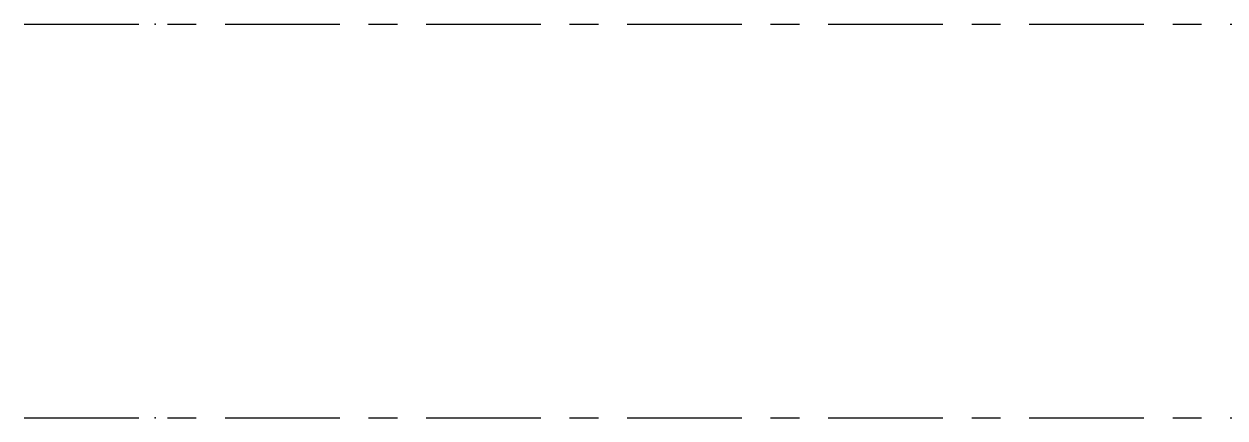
# Model space of a CAD drawing. Header units: millimetres. Extents: x -220592 to 404889, y -217665 to 38245.
# Drawn here: x -46327 to -43583, y -80424 to -79524 of the extents above; entities that cross this region are included whole.
import ezdxf

# ---------------------------------------------------------------- set-up
doc = ezdxf.new("R2010")
doc.units = ezdxf.units.MM
doc.linetypes.add('CENTER', pattern=[50.8, 31.75, -6.35, 6.35, -6.35])
doc.linetypes.add('TA_GL_000.70000', pattern=[1.925, 0.7, -0.175, 0.175, -0.175, 0.7])
doc.layers.add('000 - 0_SYM_DWG_GRIDLINE_MAIN_COLOR_251', color=7, linetype='Continuous')
doc.layers.add('000 - GRID', color=7, linetype='CENTER')
doc.styles.add('TA', font='', dxfattribs={"height": 4.5})
doc.styles.get('TA').set_extended_font_data('Cordia New')

# ---------------------------------------------------------------- blocks, each defined once
blk = doc.blocks.new('*U28501')
at = {"layer": '000 - 0_SYM_DWG_GRIDLINE_MAIN_COLOR_251', "color": 7, "linetype": 'ByBlock', "ltscale": 5}
blk.add_line((4, 0), (-210.853, 0), dxfattribs=at)
at = {"layer": '000 - 0_SYM_DWG_GRIDLINE_MAIN_COLOR_251', "color": 7}
blk.add_point((0, 0), dxfattribs=at)
at = {"color": 7, "style": 'TA', "flags": 1}
blk.add_attdef('LOCATION', (6, -6), '', height=4.5, rotation=270, dxfattribs=at)

msp = doc.modelspace()

# ---------------------------------------------------------------- block references
at = {"layer": '000 - GRID', "color": 7, "linetype": 'TA_GL_000.70000', "xscale": 75, "yscale": 75, "zscale": 75, "rotation": 180}
for p in [(-46026.9928, -79524.4711), (-46026.9928, -80424.4711)]:
    msp.add_blockref('*U28501', p, dxfattribs=at)

doc.saveas('drawing.dxf')
